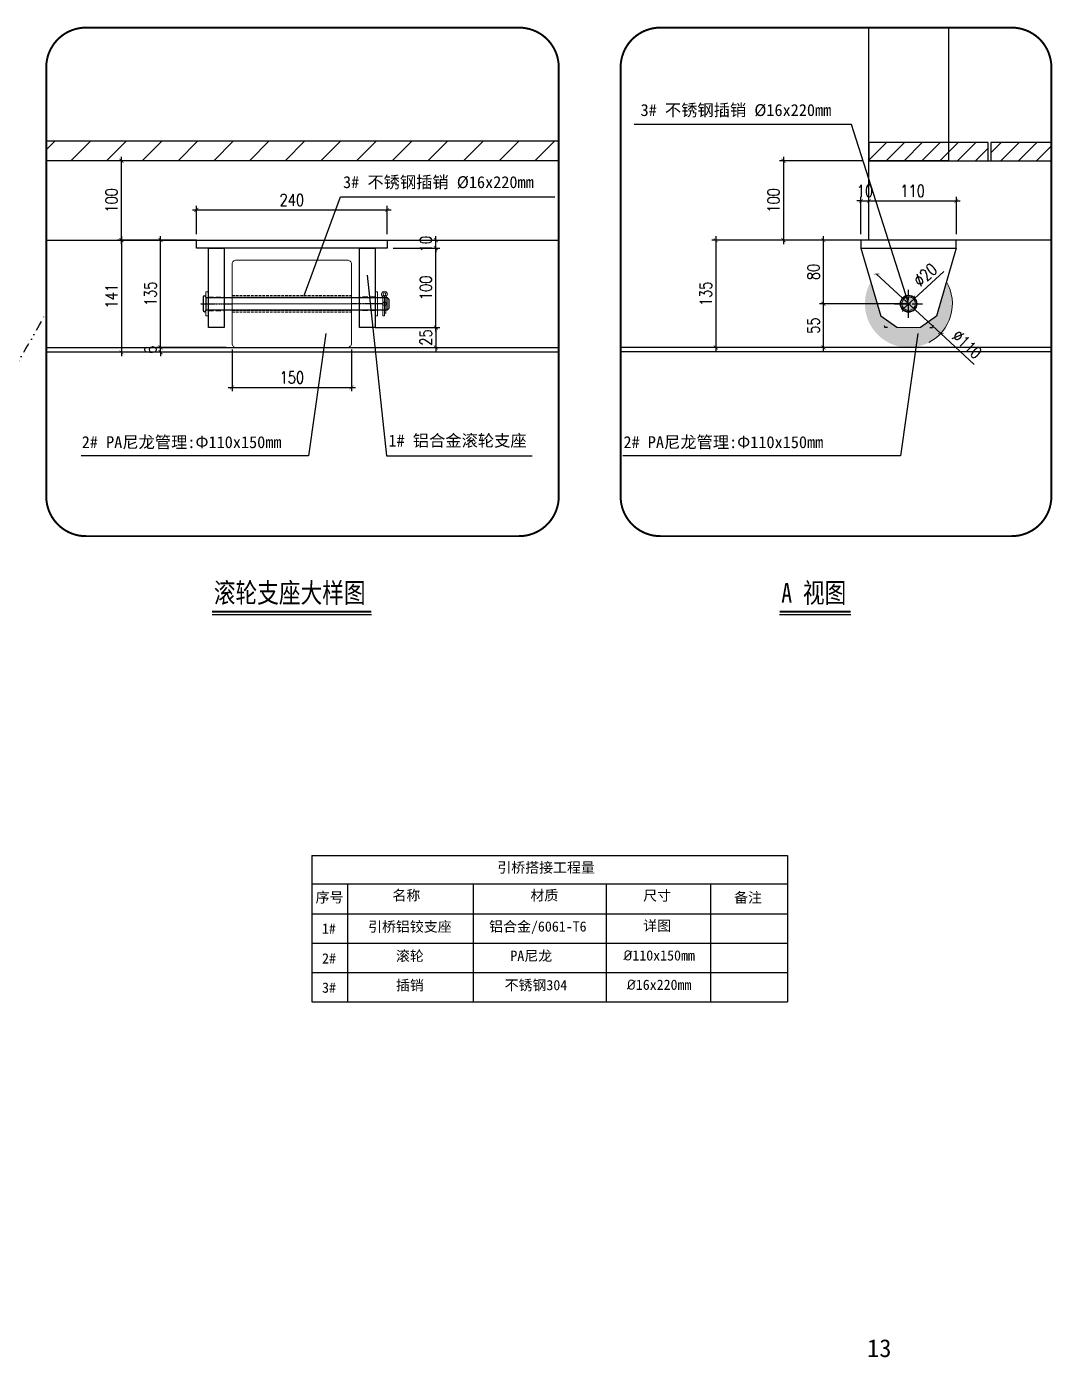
# Model space of a CAD drawing. Header units: millimetres. Extents: x 11827 to 862553, y 15071 to 134256.
# Drawn here: x 720436 to 723016, y 70272 to 73621 of the extents above; entities that cross this region are included whole.
import ezdxf
from ezdxf import colors
from ezdxf.entities.mleader import LeaderData, LeaderLine
from ezdxf.math import Vec2, Vec3

# ---------------------------------------------------------------- set-up
doc = ezdxf.new("R2010")
doc.units = ezdxf.units.MM
for name, pattern in [('CENTER', [2, 1.25, -0.25, 0.25, -0.25]), ('CENTER2', [28.575, 19.05, -3.175, 3.175, -3.175]), ('DASHED2', [9.525, 6.35, -3.175]), ('DIVIDEX2', [63.5, 25.4, -12.7, 0, -12.7, 0, -12.7])]:
    doc.linetypes.add(name, pattern=pattern)
for name, color, linetype in [('BS-Index symbol', 35, 'Continuous'), ('hjh文字', 7, 'Continuous'), ('HR-Aluminous', 4, 'Continuous'), ('HR-dimension', 9, 'Continuous'), ('HR-Indentifier', 6, 'Continuous'), ('HR-Longgu', 32, 'Continuous'), ('HR-Zhuliang', 3, 'Continuous'), ('HR-看线', 143, 'Continuous'), ('打印图框', 255, 'Continuous'), ('铝横梁', 220, 'Continuous')]:
    doc.layers.add(name, color=color, linetype=linetype)
doc.layers.add('dim', color=6, linetype='Continuous', lineweight=13)
doc.layers.add('图框', color=7, linetype='Continuous', lineweight=13)
doc.styles.add('Arial', font='')
doc.styles.add('HZTXT', font='txtw.shx', dxfattribs={"width": 0.8, "bigfont": 'hztxtw.shx'})
doc.styles.get("Standard").update_dxf_attribs({"font": 'arial.ttf'})
doc.styles.add('工程字体', font='', dxfattribs={"width": 0.8})
doc.styles.get('Arial').set_extended_font_data('STXihei')
doc.styles.get('工程字体').set_extended_font_data('SimSun')
doc.dimstyles.new('HR-A2-DIM10', dxfattribs={"dimscale": 10, "dimtxt": 3, "dimasz": 1, "dimexe": 1, "dimexo": 1.5, "dimgap": 1, "dimtad": 1, "dimdec": 1, "dimdsep": 46, "dimtxsty": 'HZTXT', "dimblk": 'ARCHTICK', "dimcen": 0, "dimdle": 1, "dimclrd": 256, "dimclre": 256, "dimclrt": 6, "dimadec": 1, "dimazin": 0, "dimtfac": 1, "dimtdec": 1, "dimtix": 1, "dimtmove": 2, "dimatfit": 3, "dimfxl": 15, "dimtolj": 1, "dimtzin": 0, "dimarcsym": 1})
doc.dimstyles.new('HR-BI-DIM5', dxfattribs={"dimscale": 6, "dimtxt": 5, "dimasz": 1, "dimexe": 1, "dimexo": 1.5, "dimgap": 2, "dimtad": 1, "dimdec": 1, "dimdsep": 46, "dimtxsty": 'HZTXT', "dimcen": 0, "dimdle": 1, "dimclrd": 256, "dimclre": 256, "dimclrt": 2, "dimadec": 1, "dimazin": 0, "dimtfac": 1, "dimtdec": 1, "dimtix": 1, "dimtmove": 2, "dimatfit": 3, "dimfxl": 1, "dimtfill": 1, "dimtolj": 1, "dimtzin": 0, "dimarcsym": 1})

# ---------------------------------------------------------------- blocks, each defined once
blk = doc.blocks.new('A$C71295326')
at = {"color": 1, "linetype": 'CENTER', "ltscale": 0.16}
for p, q in [((-115, -80), (-75, -80)), ((115, -80), (75, -80))]:
    blk.add_line(p, q, dxfattribs=at)
at = {"linetype": 'DASHED2'}
for p, q in [((-105, -71.5), (-85, -71.5)), ((105, -71.5), (85, -71.5)), ((-105, -88.5), (-85, -88.5)), ((105, -88.5), (85, -88.5))]:
    blk.add_line(p, q, dxfattribs=at)
for points in [[(-120, 0), (120, 0), (120, -10), (-120, -10)], [(-105, -10), (-85, -10), (-85, -110), (-105, -110)], [(85, -10), (105, -10), (105, -110), (85, -110)]]:
    blk.add_lwpolyline(points, close=True)
blk = doc.blocks.new('A$C0ed95738')
at = {"layer": '图框'}
h = blk.add_hatch(color=256, dxfattribs=at)
h.paths.add_polyline_path([(75, -63.5), (-75, -63.5), (-75, -65.6), (75, -65.6)])
h.paths.add_polyline_path([(75, -44.4), (-75, -44.4), (-75, -46.5), (75, -46.5)])
at = {"layer": '图框', "linetype": 'DASHED2', "ltscale": 0.5}
for p, q in [((-75, -44.4), (75, -44.4)), ((-75, -46.5), (75, -46.5)), ((-75, -63.5), (75, -63.5)), ((-75, -65.6), (75, -65.6))]:
    blk.add_line(p, q, dxfattribs=at)
at = {"layer": '图框', "color": 1, "linetype": 'CENTER', "ltscale": 0.5}
blk.add_line((-79.9, -55), (79.2, -55), dxfattribs=at)
at = {"layer": '图框'}
blk.add_lwpolyline([(-70, 0), (70, 0, -0.414214), (75, -5), (75, -105, -0.414214), (70, -110), (-70, -110, -0.414214), (-75, -105), (-75, -5, -0.414214)], format="xyb", close=True, dxfattribs=at)
blk = doc.blocks.new('A$C3ad6133d')
at = {"color": 7, "linetype": 'Continuous', "lineweight": 15}
for p, q in [((-3.7, 24), (-3.7, -16)), ((-3.7, 24), (0, 24)), ((3.7, 30.4), (0, 30.4)), ((0, -16), (0, 30.4)), ((3.7, -16), (3.7, 30.4))]:
    blk.add_line(p, q, dxfattribs=at)
at = {"color": 8, "linetype": 'Continuous', "lineweight": 15}
for p, q in [((-4.9, -18.6), (-2.4, -21.4)), ((-3.7, -16), (3.7, -16)), ((4.9, -18.6), (2.4, -21.4))]:
    blk.add_line(p, q, dxfattribs=at)
at = {"color": 7, "linetype": 'Continuous', "lineweight": 15}
for centre, radius, start, end in [((0, -24.1), 7.35, 131.3178, 48.6822), ((-7.1, -16), 3.47, 311.3178, 0), ((0, -24.1), 3.67, 131.3178, 48.6822), ((-7.1, -16), 7.14, 311.3178, 0), ((7.1, -16), 7.14, 180, 228.6822), ((7.1, -16), 3.47, 180, 228.6822)]:
    blk.add_arc(centre, radius, start, end, dxfattribs=at)
blk = doc.blocks.new('A$C1a92a842')
at = {"color": 4}
for p, q in [((-223, -143.5), (-223, -176.5)), ((-216, -143.5), (-216, -176.5)), ((-216, -144), (240, -144)), ((244, -148), (240, -144)), ((244, -148), (244, -172)), ((240, -176), (-216, -176)), ((240, -176), (244, -172))]:
    blk.add_line(p, q, dxfattribs=at)
blk.add_circle((233, -160), 4.5, dxfattribs=at)
for centre, start, end in [((-219.5, -143.5), 0, 180), ((-219.5, -176.5), 180, 0)]:
    blk.add_arc(centre, 3.5, start, end, dxfattribs=at)
at = {"layer": '图框', "color": 1, "linetype": 'CENTER', "ltscale": 0.1}
for p, q in [((227.5, -160), (238.5, -160)), ((233, -154.5), (233, -165.5))]:
    blk.add_line(p, q, dxfattribs=at)
at = {"layer": '图框', "color": 4}
blk.add_line((240, -144), (240, -176), dxfattribs=at)
for points in [[(-210, -130), (-216, -130), (-216, -190), (-210, -190)], [(210, -130), (216, -130), (216, -190), (210, -190)]]:
    blk.add_lwpolyline(points, close=True, dxfattribs=at)
at = {"layer": 'HR-dimension', "xscale": 2, "yscale": 2, "zscale": 2}
blk.add_blockref('A$C0ed95738', (0, -50), dxfattribs=at)
at = {"layer": 'HR-dimension', "rotation": 180}
blk.add_blockref('A$C3ad6133d', (233, -160), dxfattribs=at)
at = {"layer": 'HR-Longgu', "xscale": 2, "yscale": 2, "zscale": 2}
blk.add_blockref('A$C71295326', (0, 0), dxfattribs=at)
blk = doc.blocks.new('A$C43d96000')
for p, q in [((60, 0), (-60, 0)), ((-60, 0), (-60, -10)), ((60, -10), (60, 0)), ((-60, -10), (60, -10)), ((-60, -10), (-35, -95.8)), ((60, -10), (35, -95.8)), ((-15, -110), (-35, -95.8)), ((35, -95.8), (15, -110)), ((-30.9, -107.4), (-30, -110)), ((-26.5, -110), (-30, -110)), ((26.5, -110), (30, -110)), ((30.9, -107.4), (30, -110))]:
    blk.add_line(p, q)
at = {"color": 3, "linetype": 'CENTER2'}
for p, q in [((0, -97.6), (0, -62.4)), ((-17.6, -80), (17.6, -80))]:
    blk.add_line(p, q, dxfattribs=at)
blk.add_circle((0, -80), 10)
at = {"layer": '图框'}
blk.add_line((15, -110), (-15, -110), dxfattribs=at)
blk = doc.blocks.new('_ArchTick')
at = {"color": 0, "linetype": 'ByBlock', "lineweight": 100, "const_width": 0.15}
blk.add_lwpolyline([(-0.5, -0.5), (0.5, 0.5)], dxfattribs=at)
blk = doc.blocks.new('*D1111')
at = {"layer": 'Defpoints', "color": 0, "ltscale": 1.5, "transparency": 16777216}
for p in [(720862.8, 73083.7), (720674.2, 72801.7), (720937.8, 72801.7)]:
    blk.add_point(p, dxfattribs=at)
at = {"layer": 'HR-dimension', "lineweight": -2, "ltscale": 1.5, "transparency": 16777216}
for p, q in [((720847.8, 73083.7), (720664.2, 73083.7)), ((720674.2, 73093.7), (720674.2, 72791.7)), ((720922.8, 72801.7), (720664.2, 72801.7))]:
    blk.add_line(p, q, dxfattribs=at)
at = {"layer": 'HR-dimension', "lineweight": -2, "ltscale": 1.5, "transparency": 16777216, "xscale": 10, "yscale": 10, "zscale": 10}
for p, rotation in [((720674.2, 73083.7), 90), ((720674.2, 72801.7), 270)]:
    blk.add_blockref('_ArchTick', p, dxfattribs=dict(at, rotation=rotation))
at = {"layer": 'HR-dimension', "color": 6, "ltscale": 1.5, "transparency": 16777216, "insert": (720649.2, 72942.7), "char_height": 30, "attachment_point": 5, "rotation": 90, "style": 'HZTXT'}
blk.add_mtext('\\A1;141', dxfattribs=at)
blk = doc.blocks.new('*D1112')
at = {"layer": 'Defpoints', "color": 0, "ltscale": 1.5, "transparency": 16777216}
for p in [(720772.4, 72813.7), (720941.6, 72813.7), (720952.8, 72801.7)]:
    blk.add_point(p, dxfattribs=at)
at = {"layer": 'HR-dimension', "lineweight": -2, "ltscale": 1.5, "transparency": 16777216}
for p, q in [((720772.4, 72813.7), (720772.4, 72823.7)), ((720926.6, 72813.7), (720762.4, 72813.7)), ((720937.8, 72801.7), (720762.4, 72801.7)), ((720772.4, 72801.7), (720772.4, 72813.7)), ((720772.4, 72801.7), (720772.4, 72791.7))]:
    blk.add_line(p, q, dxfattribs=at)
at = {"layer": 'HR-dimension', "lineweight": -2, "ltscale": 1.5, "transparency": 16777216, "xscale": 10, "yscale": 10, "zscale": 10}
for p, rotation in [((720772.4, 72813.7), 270), ((720772.4, 72801.7), 90)]:
    blk.add_blockref('_ArchTick', p, dxfattribs=dict(at, rotation=rotation))
at = {"layer": 'HR-dimension', "color": 6, "ltscale": 1.5, "transparency": 16777216, "insert": (720747.4, 72807.7), "char_height": 30, "attachment_point": 5, "rotation": 90, "style": 'HZTXT'}
blk.add_mtext('\\A1;6', dxfattribs=at)
blk = doc.blocks.new('*D1064')
at = {"layer": 'Defpoints', "color": 0, "ltscale": 1.5, "transparency": 16777216}
for p in [(720772.4, 73083.7), (720877.8, 73083.7), (720952.8, 72813.7)]:
    blk.add_point(p, dxfattribs=at)
at = {"layer": 'HR-dimension', "lineweight": -2, "ltscale": 1.5, "transparency": 16777216}
for p, q in [((720862.8, 73083.7), (720762.4, 73083.7)), ((720772.4, 72803.7), (720772.4, 73093.7)), ((720937.8, 72813.7), (720762.4, 72813.7))]:
    blk.add_line(p, q, dxfattribs=at)
at = {"layer": 'HR-dimension', "lineweight": -2, "ltscale": 1.5, "transparency": 16777216, "xscale": 10, "yscale": 10, "zscale": 10}
for p, rotation in [((720772.4, 73083.7), 90), ((720772.4, 72813.7), 270)]:
    blk.add_blockref('_ArchTick', p, dxfattribs=dict(at, rotation=rotation))
at = {"layer": 'HR-dimension', "color": 6, "ltscale": 1.5, "transparency": 16777216, "insert": (720747.4, 72948.7), "char_height": 30, "attachment_point": 5, "rotation": 90, "style": 'HZTXT'}
blk.add_mtext('\\A1;135', dxfattribs=at)
blk = doc.blocks.new('*D1113')
at = {"layer": 'Defpoints', "color": 0, "ltscale": 1.5, "transparency": 16777216}
for p in [(721342.8, 73159.9), (720862.8, 73083.7), (721342.8, 73083.7)]:
    blk.add_point(p, dxfattribs=at)
at = {"layer": 'HR-dimension', "lineweight": -2, "ltscale": 1.5, "transparency": 16777216}
for p, q in [((720852.8, 73159.9), (721352.8, 73159.9)), ((720862.8, 73098.7), (720862.8, 73169.9)), ((721342.8, 73098.7), (721342.8, 73169.9))]:
    blk.add_line(p, q, dxfattribs=at)
at = {"layer": 'HR-dimension', "lineweight": -2, "ltscale": 1.5, "transparency": 16777216, "xscale": 10, "yscale": 10, "zscale": 10, "rotation": 180}
blk.add_blockref('_ArchTick', (720862.8, 73159.9), dxfattribs=at)
at = {"layer": 'HR-dimension', "lineweight": -2, "ltscale": 1.5, "transparency": 16777216, "xscale": 10, "yscale": 10, "zscale": 10}
blk.add_blockref('_ArchTick', (721342.8, 73159.9), dxfattribs=at)
at = {"layer": 'HR-dimension', "color": 6, "ltscale": 1.5, "transparency": 16777216, "insert": (721102.8, 73184.9), "char_height": 30, "attachment_point": 5, "style": 'HZTXT'}
blk.add_mtext('\\A1;240', dxfattribs=at)
blk = doc.blocks.new('*D1114')
at = {"layer": 'Defpoints', "color": 0, "ltscale": 1.5, "transparency": 16777216}
for p in [(720952.8, 72823.7), (721252.8, 72823.7), (721252.8, 72713.3)]:
    blk.add_point(p, dxfattribs=at)
at = {"layer": 'HR-dimension', "lineweight": -2, "ltscale": 1.5, "transparency": 16777216}
for p, q in [((720952.8, 72808.7), (720952.8, 72703.3)), ((721252.8, 72808.7), (721252.8, 72703.3)), ((720942.8, 72713.3), (721262.8, 72713.3))]:
    blk.add_line(p, q, dxfattribs=at)
at = {"layer": 'HR-dimension', "lineweight": -2, "ltscale": 1.5, "transparency": 16777216, "xscale": 10, "yscale": 10, "zscale": 10, "rotation": 180}
blk.add_blockref('_ArchTick', (720952.8, 72713.3), dxfattribs=at)
at = {"layer": 'HR-dimension', "lineweight": -2, "ltscale": 1.5, "transparency": 16777216, "xscale": 10, "yscale": 10, "zscale": 10}
blk.add_blockref('_ArchTick', (721252.8, 72713.3), dxfattribs=at)
at = {"layer": 'HR-dimension', "color": 6, "ltscale": 1.5, "transparency": 16777216, "insert": (721102.8, 72738.3), "char_height": 30, "attachment_point": 5, "style": 'HZTXT'}
blk.add_mtext('\\A1;150', dxfattribs=at)
blk = doc.blocks.new('*D1115')
at = {"layer": 'Defpoints', "color": 0, "ltscale": 1.5, "transparency": 16777216}
for p in [(722554.7, 73182.6), (722534.7, 73083.7), (722554.7, 73083.7)]:
    blk.add_point(p, dxfattribs=at)
at = {"layer": 'HR-dimension', "lineweight": -2, "ltscale": 1.5, "transparency": 16777216}
for p, q in [((722534.7, 73098.7), (722534.7, 73192.6)), ((722554.7, 73098.7), (722554.7, 73192.6)), ((722534.7, 73182.6), (722524.7, 73182.6)), ((722534.7, 73182.6), (722554.7, 73182.6)), ((722554.7, 73182.6), (722564.7, 73182.6))]:
    blk.add_line(p, q, dxfattribs=at)
at = {"layer": 'HR-dimension', "lineweight": -2, "ltscale": 1.5, "transparency": 16777216, "xscale": 10, "yscale": 10, "zscale": 10}
blk.add_blockref('_ArchTick', (722534.7, 73182.6), dxfattribs=at)
at = {"layer": 'HR-dimension', "lineweight": -2, "ltscale": 1.5, "transparency": 16777216, "xscale": 10, "yscale": 10, "zscale": 10, "rotation": 180}
blk.add_blockref('_ArchTick', (722554.7, 73182.6), dxfattribs=at)
at = {"layer": 'HR-dimension', "color": 6, "ltscale": 1.5, "transparency": 16777216, "insert": (722544.7, 73207.6), "char_height": 30, "attachment_point": 5, "style": 'HZTXT'}
blk.add_mtext('\\A1;10', dxfattribs=at)
blk = doc.blocks.new('*D1116')
at = {"layer": 'Defpoints', "color": 0, "ltscale": 1.5, "transparency": 16777216}
for p in [(722774.7, 73182.6), (722554.7, 73083.7), (722774.7, 73083.7)]:
    blk.add_point(p, dxfattribs=at)
at = {"layer": 'HR-dimension', "lineweight": -2, "ltscale": 1.5, "transparency": 16777216}
for p, q in [((722554.7, 73098.7), (722554.7, 73192.6)), ((722774.7, 73098.7), (722774.7, 73192.6)), ((722544.7, 73182.6), (722784.7, 73182.6))]:
    blk.add_line(p, q, dxfattribs=at)
at = {"layer": 'HR-dimension', "lineweight": -2, "ltscale": 1.5, "transparency": 16777216, "xscale": 10, "yscale": 10, "zscale": 10, "rotation": 180}
blk.add_blockref('_ArchTick', (722554.7, 73182.6), dxfattribs=at)
at = {"layer": 'HR-dimension', "lineweight": -2, "ltscale": 1.5, "transparency": 16777216, "xscale": 10, "yscale": 10, "zscale": 10}
blk.add_blockref('_ArchTick', (722774.7, 73182.6), dxfattribs=at)
at = {"layer": 'HR-dimension', "color": 6, "ltscale": 1.5, "transparency": 16777216, "insert": (722664.7, 73207.6), "char_height": 30, "attachment_point": 5, "style": 'HZTXT'}
blk.add_mtext('\\A1;110', dxfattribs=at)
blk = doc.blocks.new('*D1117')
at = {"layer": 'Defpoints', "color": 0, "ltscale": 1.5, "transparency": 16777216}
for p in [(722554.7, 73083.7), (722169.4, 72813.7), (722338, 72813.7)]:
    blk.add_point(p, dxfattribs=at)
at = {"layer": 'HR-dimension', "lineweight": -2, "ltscale": 1.5, "transparency": 16777216}
for p, q in [((722539.7, 73083.7), (722159.4, 73083.7)), ((722169.4, 73093.7), (722169.4, 72803.7)), ((722323, 72813.7), (722159.4, 72813.7))]:
    blk.add_line(p, q, dxfattribs=at)
at = {"layer": 'HR-dimension', "lineweight": -2, "ltscale": 1.5, "transparency": 16777216, "xscale": 10, "yscale": 10, "zscale": 10}
for p, rotation in [((722169.4, 73083.7), 90), ((722169.4, 72813.7), 270)]:
    blk.add_blockref('_ArchTick', p, dxfattribs=dict(at, rotation=rotation))
at = {"layer": 'HR-dimension', "color": 6, "ltscale": 1.5, "transparency": 16777216, "insert": (722144.4, 72948.7), "char_height": 30, "attachment_point": 5, "rotation": 90, "style": 'HZTXT'}
blk.add_mtext('\\A1;135', dxfattribs=at)
blk = doc.blocks.new('*D1118')
at = {"layer": 'Defpoints', "color": 0, "ltscale": 1.5, "transparency": 16777216}
for p in [(722440.3, 72923.7), (722654.7, 72923.7), (722539.7, 72813.7)]:
    blk.add_point(p, dxfattribs=at)
at = {"layer": 'HR-dimension', "lineweight": -2, "ltscale": 1.5, "transparency": 16777216}
for p, q in [((722639.7, 72923.7), (722430.3, 72923.7)), ((722440.3, 72803.7), (722440.3, 72933.7)), ((722524.7, 72813.7), (722430.3, 72813.7))]:
    blk.add_line(p, q, dxfattribs=at)
at = {"layer": 'HR-dimension', "lineweight": -2, "ltscale": 1.5, "transparency": 16777216, "xscale": 10, "yscale": 10, "zscale": 10}
for p, rotation in [((722440.3, 72923.7), 90), ((722440.3, 72813.7), 270)]:
    blk.add_blockref('_ArchTick', p, dxfattribs=dict(at, rotation=rotation))
at = {"layer": 'HR-dimension', "color": 6, "ltscale": 1.5, "transparency": 16777216, "insert": (722415.3, 72868.7), "char_height": 30, "attachment_point": 5, "rotation": 90, "style": 'HZTXT'}
blk.add_mtext('\\A1;55', dxfattribs=at)
blk = doc.blocks.new('*D1065')
at = {"layer": 'Defpoints', "color": 0, "ltscale": 1.5, "transparency": 16777216}
for p in [(722440.3, 73083.7), (722539.7, 73083.7), (722674.7, 72923.7)]:
    blk.add_point(p, dxfattribs=at)
at = {"layer": 'HR-dimension', "lineweight": -2, "ltscale": 1.5, "transparency": 16777216}
for p, q in [((722524.7, 73083.7), (722430.3, 73083.7)), ((722440.3, 72913.7), (722440.3, 73093.7)), ((722659.7, 72923.7), (722430.3, 72923.7))]:
    blk.add_line(p, q, dxfattribs=at)
at = {"layer": 'HR-dimension', "lineweight": -2, "ltscale": 1.5, "transparency": 16777216, "xscale": 10, "yscale": 10, "zscale": 10}
for p, rotation in [((722440.3, 73083.7), 90), ((722440.3, 72923.7), 270)]:
    blk.add_blockref('_ArchTick', p, dxfattribs=dict(at, rotation=rotation))
at = {"layer": 'HR-dimension', "color": 6, "ltscale": 1.5, "transparency": 16777216, "insert": (722415.3, 73003.7), "char_height": 30, "attachment_point": 5, "rotation": 90, "style": 'HZTXT'}
blk.add_mtext('\\A1;80', dxfattribs=at)
blk = doc.blocks.new('*D1119')
at = {"layer": 'Defpoints', "color": 0, "ltscale": 1.5, "transparency": 16777216}
for p in [(720674.2, 73283.7), (720862.8, 73283.7), (720862.8, 73083.7)]:
    blk.add_point(p, dxfattribs=at)
at = {"layer": 'HR-dimension', "lineweight": -2, "ltscale": 1.5, "transparency": 16777216}
for p, q in [((720847.8, 73283.7), (720664.2, 73283.7)), ((720674.2, 73073.7), (720674.2, 73293.7)), ((720847.8, 73083.7), (720664.2, 73083.7))]:
    blk.add_line(p, q, dxfattribs=at)
at = {"layer": 'HR-dimension', "lineweight": -2, "ltscale": 1.5, "transparency": 16777216, "xscale": 10, "yscale": 10, "zscale": 10}
for p, rotation in [((720674.2, 73283.7), 90), ((720674.2, 73083.7), 270)]:
    blk.add_blockref('_ArchTick', p, dxfattribs=dict(at, rotation=rotation))
at = {"layer": 'HR-dimension', "color": 6, "ltscale": 1.5, "transparency": 16777216, "insert": (720649.2, 73183.7), "char_height": 30, "attachment_point": 5, "rotation": 90, "style": 'HZTXT'}
blk.add_mtext('\\A1;100', dxfattribs=at)
blk = doc.blocks.new('*D1120')
at = {"layer": 'Defpoints', "color": 0, "ltscale": 1.5, "transparency": 16777216}
for p in [(721312.8, 72863.7), (721312.8, 72813.7), (721465.2, 72813.7)]:
    blk.add_point(p, dxfattribs=at)
at = {"layer": 'HR-dimension', "lineweight": -2, "ltscale": 1.5, "transparency": 16777216}
for p, q in [((721327.8, 72863.7), (721475.2, 72863.7)), ((721465.2, 72863.7), (721465.2, 72873.7)), ((721465.2, 72863.7), (721465.2, 72813.7)), ((721327.8, 72813.7), (721475.2, 72813.7)), ((721465.2, 72813.7), (721465.2, 72803.7))]:
    blk.add_line(p, q, dxfattribs=at)
at = {"layer": 'HR-dimension', "lineweight": -2, "ltscale": 1.5, "transparency": 16777216, "xscale": 10, "yscale": 10, "zscale": 10}
for p, rotation in [((721465.2, 72863.7), 270), ((721465.2, 72813.7), 90)]:
    blk.add_blockref('_ArchTick', p, dxfattribs=dict(at, rotation=rotation))
at = {"layer": 'HR-dimension', "color": 6, "ltscale": 1.5, "transparency": 16777216, "insert": (721440.2, 72838.7), "char_height": 30, "attachment_point": 5, "rotation": 90, "style": 'HZTXT'}
blk.add_mtext('\\A1;25', dxfattribs=at)
blk = doc.blocks.new('*D1121')
at = {"layer": 'Defpoints', "color": 0, "ltscale": 1.5, "transparency": 16777216}
for p in [(721342.8, 73063.7), (721465.2, 73063.7), (721297.8, 72863.7)]:
    blk.add_point(p, dxfattribs=at)
at = {"layer": 'HR-dimension', "lineweight": -2, "ltscale": 1.5, "transparency": 16777216}
for p, q in [((721357.8, 73063.7), (721475.2, 73063.7)), ((721465.2, 72853.7), (721465.2, 73073.7)), ((721312.8, 72863.7), (721475.2, 72863.7))]:
    blk.add_line(p, q, dxfattribs=at)
at = {"layer": 'HR-dimension', "lineweight": -2, "ltscale": 1.5, "transparency": 16777216, "xscale": 10, "yscale": 10, "zscale": 10}
for p, rotation in [((721465.2, 73063.7), 90), ((721465.2, 72863.7), 270)]:
    blk.add_blockref('_ArchTick', p, dxfattribs=dict(at, rotation=rotation))
at = {"layer": 'HR-dimension', "color": 6, "ltscale": 1.5, "transparency": 16777216, "insert": (721440.2, 72963.7), "char_height": 30, "attachment_point": 5, "rotation": 90, "style": 'HZTXT'}
blk.add_mtext('\\A1;100', dxfattribs=at)
blk = doc.blocks.new('*D1066')
at = {"layer": 'Defpoints', "color": 0, "ltscale": 1.5, "transparency": 16777216}
for p in [(721342.8, 73083.7), (721465.2, 73083.7), (721342.8, 73063.7)]:
    blk.add_point(p, dxfattribs=at)
at = {"layer": 'HR-dimension', "lineweight": -2, "ltscale": 1.5, "transparency": 16777216}
for p, q in [((721357.8, 73083.7), (721475.2, 73083.7)), ((721465.2, 73083.7), (721465.2, 73093.7)), ((721465.2, 73063.7), (721465.2, 73083.7)), ((721357.8, 73063.7), (721475.2, 73063.7)), ((721465.2, 73063.7), (721465.2, 73053.7))]:
    blk.add_line(p, q, dxfattribs=at)
at = {"layer": 'HR-dimension', "lineweight": -2, "ltscale": 1.5, "transparency": 16777216, "xscale": 10, "yscale": 10, "zscale": 10}
for p, rotation in [((721465.2, 73083.7), 270), ((721465.2, 73063.7), 90)]:
    blk.add_blockref('_ArchTick', p, dxfattribs=dict(at, rotation=rotation))
at = {"layer": 'HR-dimension', "color": 6, "ltscale": 1.5, "transparency": 16777216, "insert": (721440.2, 73073.7), "char_height": 30, "attachment_point": 5, "rotation": 90, "style": 'HZTXT'}
blk.add_mtext('\\A1;10', dxfattribs=at)
blk = doc.blocks.new('*D1122')
at = {"layer": 'Defpoints', "color": 0, "ltscale": 1.5, "transparency": 16777216}
for p in [(722574, 72998.4), (722735.4, 72848.9)]:
    blk.add_point(p, dxfattribs=at)
at = {"layer": 'HR-dimension', "lineweight": -2, "ltscale": 1.5, "transparency": 16777216}
for p in [(722574, 72998.4), (722819.2, 72771.2)]:
    blk.add_line(p, (722735.4, 72848.9), dxfattribs=at)
at = {"layer": 'HR-dimension', "lineweight": -2, "ltscale": 1.5, "transparency": 16777216, "xscale": 10, "yscale": 10, "zscale": 10}
for p, rotation in [((722574, 72998.4), 317.1871016274202), ((722735.4, 72848.9), 137.1871016274202)]:
    blk.add_blockref('_ArchTick', p, dxfattribs=dict(at, rotation=rotation))
at = {"layer": 'HR-dimension', "color": 6, "ltscale": 1.5, "transparency": 16777216, "insert": (722801.6, 72821.6), "char_height": 30, "attachment_point": 5, "rotation": 317.1871, "style": 'HZTXT'}
blk.add_mtext('\\A1;∅110', dxfattribs=at)
blk = doc.blocks.new('*U1043')
blk.add_line((0, 0), (40.09, 0))
at = {"const_width": 0.5}
blk.add_lwpolyline([(0, 0.75), (40.09, 0.75)], dxfattribs=at)
at = {"style": '工程字体', "width": 0.8}
blk.add_attdef('图名标注', (0.42, 3), '', height=5, dxfattribs=at)
blk = doc.blocks.new('*U1044')
blk.add_line((0, 0), (17.89, 0))
at = {"const_width": 0.5}
blk.add_lwpolyline([(0, 0.75), (17.89, 0.75)], dxfattribs=at)
at = {"style": '工程字体', "width": 0.8}
blk.add_attdef('图名标注', (0.42, 3), '', height=5, dxfattribs=at)
blk = doc.blocks.new('*D1055')
at = {"layer": 'Defpoints', "color": 0, "ltscale": 1.5, "transparency": 16777216}
for p in [(722669.4, 72937.2), (722639.9, 72910.1)]:
    blk.add_point(p, dxfattribs=at)
at = {"layer": 'HR-dimension', "lineweight": -2, "ltscale": 1.5, "transparency": 16777216}
for p in [(722743.5, 73005.1), (722639.9, 72910.1)]:
    blk.add_line(p, (722669.4, 72937.2), dxfattribs=at)
at = {"layer": 'HR-dimension', "lineweight": -2, "ltscale": 1.5, "transparency": 16777216, "xscale": 10, "yscale": 10, "zscale": 10}
for p, rotation in [((722639.9, 72910.1), 42.51370235029626), ((722669.4, 72937.2), 222.5137023502963)]:
    blk.add_blockref('_ArchTick', p, dxfattribs=dict(at, rotation=rotation))
at = {"layer": 'HR-dimension', "color": 6, "ltscale": 1.5, "transparency": 16777216, "insert": (722696.9, 72996.3), "char_height": 30, "attachment_point": 5, "rotation": 42.5137, "style": 'HZTXT'}
blk.add_mtext('\\A1;∅20', dxfattribs=at)
blk = doc.blocks.new('*D1110')
at = {"layer": 'Defpoints', "color": 0, "ltscale": 1.5, "transparency": 16777216}
for p in [(722554.7, 73283.7), (722339.7, 73083.7), (722554.7, 73083.7)]:
    blk.add_point(p, dxfattribs=at)
at = {"layer": 'HR-dimension', "lineweight": -2, "ltscale": 1.5, "transparency": 16777216}
for p, q in [((722539.7, 73283.7), (722329.7, 73283.7)), ((722339.7, 73293.7), (722339.7, 73073.7)), ((722539.7, 73083.7), (722329.7, 73083.7))]:
    blk.add_line(p, q, dxfattribs=at)
at = {"layer": 'HR-dimension', "lineweight": -2, "ltscale": 1.5, "transparency": 16777216, "xscale": 10, "yscale": 10, "zscale": 10}
for p, rotation in [((722339.7, 73283.7), 90), ((722339.7, 73083.7), 270)]:
    blk.add_blockref('_ArchTick', p, dxfattribs=dict(at, rotation=rotation))
at = {"layer": 'HR-dimension', "color": 6, "ltscale": 1.5, "transparency": 16777216, "insert": (722314.7, 73183.7), "char_height": 30, "attachment_point": 5, "rotation": 90, "style": 'HZTXT'}
blk.add_mtext('\\A1;100', dxfattribs=at)

msp = doc.modelspace()

# ---------------------------------------------------------------- hatches: boundary and pattern name
h = msp.add_hatch()
h.set_pattern_fill('ANSI31', color=256, scale=20)
h.set_pattern_definition([(45, (250266.19, 43035.29), (-44.901281, 44.901281), [])])
h.paths.add_polyline_path([(721774.44, 73283.66), (721774.44, 73333.66), (720484.98, 73333.66), (720484.98, 73283.66)])
h = msp.add_hatch()
h.set_pattern_fill('ANSI31', color=256, scale=10)
h.set_pattern_definition([(45, (695096.402, 56064.21), (-22.45064, 22.45064), [])])
h.paths.add_polyline_path([(722854.66, 73329.66), (722554.66, 73329.66), (722554.66, 73283.66), (722854.66, 73283.66)])
h = msp.add_hatch()
h.set_pattern_fill('ANSI31', color=256, scale=10)
h.set_pattern_definition([(45, (694666.15, 56064.21), (-22.45064, 22.45064), [])])
h.paths.add_polyline_path([(723013.82, 73329.66), (722861.66, 73329.66), (722861.66, 73283.66), (723013.82, 73283.66)])
at = {"layer": 'HR-dimension'}
h = msp.add_hatch(color=8, dxfattribs=at)
h.dxf.hatch_style = 1
h.paths.add_polyline_path([(722675.96, 72923.66, -1), (722633.36, 72923.66, -1)], flags=16)
h.paths.add_polyline_path([(722671.66, 72923.66, -1), (722637.66, 72923.66, -1)], flags=0)
edge = h.paths.add_edge_path()
edge.add_line((722749.88, 72978.73), (722724.57, 72891.98))
edge.add_line((722724.57, 72891.98), (722684.66, 72863.66))
edge.add_line((722684.66, 72863.66), (722624.66, 72863.66))
edge.add_line((722624.66, 72863.66), (722584.75, 72891.98))
edge.add_line((722584.75, 72891.98), (722559.44, 72978.73))
edge.add_arc((722654.66, 72923.66), 110, 149.95722, 390.04278)
at = {"layer": '图框'}
h = msp.add_hatch(color=256, dxfattribs=at)
edge = h.paths.add_edge_path(flags=17)
edge.add_arc((722654.66, 72923.66), 17, 0, 360)
edge = h.paths.add_edge_path()
edge.add_arc((722654.66, 72923.66), 21.3, 0, 360)

# ---------------------------------------------------------------- linework, layer by layer
for p, q in [((720484.98, 73333.66), (721774.44, 73333.66)), ((721774.44, 73283.66), (720484.98, 73283.66))]:
    msp.add_line(p, q)
at = {"layer": 'BS-Index symbol', "color": 1, "linetype": 'DIVIDEX2', "const_width": 5, "flags": 128}
for points in [[(720484.98, 72438.76), (720484.98, 73518.71, -0.4142136), (720584.98, 73618.71), (721674.44, 73618.71, -0.4142136), (721774.44, 73518.71), (721774.44, 72438.76, -0.4142136), (721674.44, 72338.76), (720584.98, 72338.76, -0.4142136)], [(722030.04, 73618.71), (722913.82, 73618.71, -0.4142136), (723013.82, 73518.71), (723013.82, 72438.76, -0.4142136), (722913.82, 72338.76), (722030.04, 72338.76, -0.4142136), (721930.04, 72438.76), (721930.04, 73518.71, -0.4142136)]]:
    msp.add_lwpolyline(points, format="xyb", close=True, dxfattribs=at)
at = {"layer": 'BS-Index symbol', "color": 1, "linetype": 'DIVIDEX2'}
msp.add_spline([(719984.95, 72637.09), (720180.92, 72750.84), (720241.61, 72651.81), (720484.98, 72900.73)], degree=3, dxfattribs=at)
at = {"layer": 'dim'}
msp.add_circle((722654.66, 72923.66), 21.3, dxfattribs=at)
at = {"layer": 'hjh文字'}
for p, q in [((721152.76, 71535.42), (721152.76, 71166.58)), ((721152.76, 71535.42), (722349.94, 71535.42)), ((722349.94, 71535.42), (722349.94, 71166.58)), ((721152.76, 71463.7), (722349.94, 71463.7)), ((721242.51, 71463.7), (721242.51, 71166.58)), ((721559.2, 71463.7), (721559.2, 71166.58)), ((721893.99, 71463.7), (721893.99, 71166.58)), ((722155.92, 71463.7), (722155.92, 71167.4)), ((721152.76, 71387.88), (722349.94, 71387.88)), ((721152.76, 71314.12), (722349.94, 71314.12)), ((721152.76, 71240.35), (722349.94, 71240.35)), ((721152.76, 71166.58), (722349.94, 71166.58))]:
    msp.add_line(p, q, dxfattribs=at)
at = {"layer": 'HR-Aluminous'}
msp.add_lwpolyline([(722754.66, 73618.71), (722754.66, 73283.66), (722554.66, 73283.66), (722554.66, 73618.71)], dxfattribs=at)
at = {"layer": 'HR-dimension'}
for points in [[(722854.66, 73329.66), (722554.66, 73329.66), (722554.66, 73283.66), (722854.66, 73283.66)], [(723013.82, 73329.66), (722861.66, 73329.66), (722861.66, 73283.66), (723013.82, 73283.66)]]:
    msp.add_lwpolyline(points, close=True, dxfattribs=at)
at = {"layer": 'HR-Zhuliang'}
msp.add_lwpolyline([(723013.82, 73083.66), (722554.66, 73083.66), (722554.66, 73283.66), (723013.82, 73283.66)], dxfattribs=at)
at = {"layer": 'HR-看线'}
for p, q in [((720484.98, 72813.66), (721774.44, 72813.66)), ((721774.44, 72801.66), (720484.98, 72801.66))]:
    msp.add_line(p, q, dxfattribs=at)
for points in [[(723013.82, 72813.66), (721930.04, 72813.66)], [(721930.04, 72803.66), (723013.82, 72803.66)]]:
    msp.add_lwpolyline(points, dxfattribs=at)
at = {"layer": '图框'}
msp.add_circle((722654.66, 72923.66), 17, dxfattribs=at)
msp.add_arc((722654.66, 72923.66), 110, 297.42763, 30.04278, dxfattribs=at)
at = {"layer": '铝横梁'}
for p, q in [((721774.44, 73283.66), (720484.98, 73283.66)), ((720484.98, 73083.66), (721774.44, 73083.66))]:
    msp.add_line(p, q, dxfattribs=at)

# ---------------------------------------------------------------- block references
at = {"xscale": 10, "yscale": 10, "zscale": 10}
for name, p, values in [('*U1043', (720902.36, 72141.24), {'图名标注': '滚轮支座大样图'}), ('*U1044', (722330.09, 72141.24), {'图名标注': 'A 视图'})]:
    msp.add_blockref(name, p, dxfattribs=at).add_auto_attribs(values)
at = {"layer": 'HR-Indentifier'}
msp.add_blockref('A$C1a92a842', (721102.79, 73083.66), dxfattribs=at)
at = {"layer": 'HR-Longgu', "xscale": 2, "yscale": 2, "zscale": 2}
msp.add_blockref('A$C43d96000', (722654.66, 73083.66), dxfattribs=at)

# ---------------------------------------------------------------- texts
at = {"layer": 'hjh文字', "style": 'Arial'}
for s, height, p in [('3# 不锈钢插销 %%C16x220mm', 30, (721980.25, 73396.21)), ('3# 不锈钢插销 %%C16x220mm', 30, (721231.71, 73214.8)), ('2# PA尼龙管理:Φ110x150mm', 30, (720574.28, 72560.39)), ('1# 铝合金滚轮支座', 30, (721345.94, 72564.31)), ('2# PA尼龙管理:Φ110x150mm', 30, (721937.24, 72560.39)), ('铝合金/6061-T6 ', 25.7143, (721599.28, 71343.53)), ('PA尼龙', 25.714, (721652.68, 71269.76)), ('不锈钢304', 25.714, (721638.09, 71196))]:
    msp.add_text(s, height=height, dxfattribs=at).set_placement(p)
at = {"layer": 'hjh文字', "attachment_point": 5, "style": 'Arial'}
for s, insert, char_height, width in [('引桥搭接工程量', (721742.51, 71503.34), 25.714, 2128.8828), ('序号', (721197.73, 71428.39), 25.714, 82.26), ('名称', (721391.02, 71433.47), 25.714, 765.2634), ('材质', (721738.1, 71433.47), 25.714, 566.2106), ('尺寸', (722021.9, 71432.92), 25.714, 462.7153), ('备注', (722250.7, 71427.85), 25.714, 387.8696), ('详图', (722021.9, 71357.11), 25.714, 462.7153), ('1#', (721196.02, 71351.26), 25.714, 82.26), ('引桥铝铰支座', (721399.93, 71354.53), 25.714, 870.5277), ('2#', (721196.47, 71276.02), 25.714, 82.26), ('滚轮', (721399.93, 71280.77), 25.714, 870.5277), ('{\\fISOCPEUR|b0|i0|c0|p34;%%C}110x150mm', (722027.11, 71283.34), 25.7143, 462.7153), ('3#', (721196.47, 71202.26), 25.714, 82.26), ('插销', (721399.93, 71207), 25.714, 870.5277), ('{\\fISOCPEUR|b0|i0|c0|p34;%%C}16x220mm', (722027.11, 71209.57), 25.7143, 462.7153)]:
    msp.add_mtext(s, dxfattribs=dict(at, insert=insert, char_height=char_height, width=width))
at = {"layer": '打印图框', "color": 6, "insert": (722550.29, 70317.62), "char_height": 45, "attachment_point": 1, "style": 'Arial'}
msp.add_mtext_dynamic_manual_height_columns('13', width=87.9312, gutter_width=12.5, heights=[0], dxfattribs=at)

# ---------------------------------------------------------------- dimensions: what is measured, and where the dimension line sits
at = {"layer": 'HR-dimension', "ltscale": 1.5}
for base, p1, p2, picture, middle in [((720674.23, 73283.66), (720862.79, 73083.66), (720862.79, 73283.66), '*D1119', (720649.23, 73183.66)), ((722339.68, 73083.66), (722554.66, 73283.66), (722554.66, 73083.66), '*D1110', (722314.68, 73183.66)), ((720674.23, 72801.66), (720862.79, 73083.66), (720937.79, 72801.66), '*D1111', (720649.23, 72942.66)), ((720772.45, 73083.66), (720952.79, 72813.66), (720877.79, 73083.66), '*D1064', (720747.45, 72948.66)), ((721465.18, 73083.66), (721342.79, 73063.66), (721342.79, 73083.66), '*D1066', (721440.18, 73073.66)), ((722169.38, 72813.66), (722554.66, 73083.66), (722337.97, 72813.66), '*D1117', (722144.38, 72948.66)), ((722440.33, 73083.66), (722674.66, 72923.66), (722539.66, 73083.66), '*D1065', (722415.33, 73003.66)), ((721465.18, 73063.66), (721297.79, 72863.66), (721342.79, 73063.66), '*D1121', (721440.18, 72963.66)), ((722440.33, 72923.66), (722539.66, 72813.66), (722654.66, 72923.66), '*D1118', (722415.33, 72868.66)), ((721465.18, 72813.66), (721312.79, 72863.66), (721312.79, 72813.66), '*D1120', (721440.18, 72838.66)), ((720772.45, 72813.66), (720952.79, 72801.66), (720941.64, 72813.66), '*D1112', (720747.45, 72807.66))]:
    dim = msp.add_linear_dim(base=base, p1=p1, p2=p2, angle=90, dimstyle='HR-A2-DIM10', override={"dimdec": 0, "dimlfac": 0.5}, dxfattribs=at)
    dim.commit()
    dim.dimension.update_dxf_attribs({"geometry": picture, "text_midpoint": middle})
for base, p1, p2, picture, middle in [((722554.66, 73182.62), (722534.66, 73083.66), (722554.66, 73083.66), '*D1115', (722544.66, 73207.62)), ((722774.66, 73182.62), (722554.66, 73083.66), (722774.66, 73083.66), '*D1116', (722664.66, 73207.62)), ((721342.79, 73159.91), (720862.79, 73083.66), (721342.79, 73083.66), '*D1113', (721102.79, 73184.91)), ((721252.79, 72713.28), (720952.79, 72823.66), (721252.79, 72823.66), '*D1114', (721102.79, 72738.28))]:
    dim = msp.add_linear_dim(base=base, p1=p1, p2=p2, dimstyle='HR-A2-DIM10', override={"dimdec": 0, "dimlfac": 0.5}, dxfattribs=at)
    dim.commit()
    dim.dimension.update_dxf_attribs({"geometry": picture, "text_midpoint": middle})
for p1, p2, picture, middle in [((722639.92, 72910.15), (722669.4, 72937.18), '*D1055', (722696.95, 72996.34)), ((722573.97, 72998.42), (722735.35, 72848.9), '*D1122', (722801.6, 72821.61))]:
    dim = msp.add_diameter_dim_2p(p1=p1, p2=p2, dimstyle='HR-A2-DIM10', override={"dimdec": 0, "dimlfac": 0.5}, dxfattribs=at)
    dim.commit()
    dim.dimension.update_dxf_attribs({"geometry": picture, "text_midpoint": middle})

# ---------------------------------------------------------------- leaders
ml = msp.add_multileader_mtext('Standard')
ml.set_content('', color=256)
ml.set_leader_properties()
ml.build(insert=Vec2(0, 0))
ctx = ml.context
ctx.base_point, ctx.plane_origin = Vec3(721960.53, 73374.58), Vec3(722603.7, 73122.08)
ctx.text_align_type = 2
notes = []
notes.append((ctx, [(0, (1, 1, 0), (722510.94, 73374.58), (-1, 0), 546.41, [(0, [(722654.66, 72923.66)], 0, [])])]))
ctx.mtext.insert, ctx.mtext.alignment, ctx.mtext.flow_direction = Vec3(721962.53, 73376.58), 3, 5
ml = msp.add_multileader_mtext('Standard')
ml.set_content('', color=256)
ml.set_leader_properties()
ml.build(insert=Vec2(0, 0))
ctx = ml.context
ctx.base_point, ctx.plane_origin = Vec3(721764.18, 73193.16), Vec3(721132.32, 72940.66)
notes.append((ctx, [(0, (1, 1, 0), (721225.08, 73193.16), (1, 0), 539.1, [(0, [(721132.32, 72940.66)], 0, [])])]))
ctx.mtext.insert, ctx.mtext.flow_direction = Vec3(721766.18, 73195.16), 5
at = {"layer": 'HR-dimension'}
for points in [[(721292.59, 72995.58), (721341.33, 72541.14), (721707.47, 72541.14)], [(721188.56, 72848.53), (721145.09, 72541.14), (720572.9, 72541.14)], [(722678.07, 72848.53), (722634.6, 72541.14), (721935.87, 72541.14)]]:
    msp.add_leader(points, dimstyle='HR-BI-DIM5', override={"dimgap": 2, "dimtad": 0}, dxfattribs=at)
for ctx, leaders in notes:
    for number, flags, end, landing, length, lines in leaders:
        leader = LeaderData()
        leader.index, (leader.has_last_leader_line, leader.has_dogleg_vector, leader.attachment_direction) = number, flags
        leader.last_leader_point, leader.dogleg_vector, leader.dogleg_length = Vec3(end), Vec3(landing), length
        for number, points, colour, breaks in lines:
            line = LeaderLine()
            line.index, line.vertices, line.color, line.breaks = number, Vec3.list(points), colors.encode_raw_color(colour), breaks
            leader.lines.append(line)
        ctx.leaders.append(leader)

doc.saveas('drawing.dxf')
